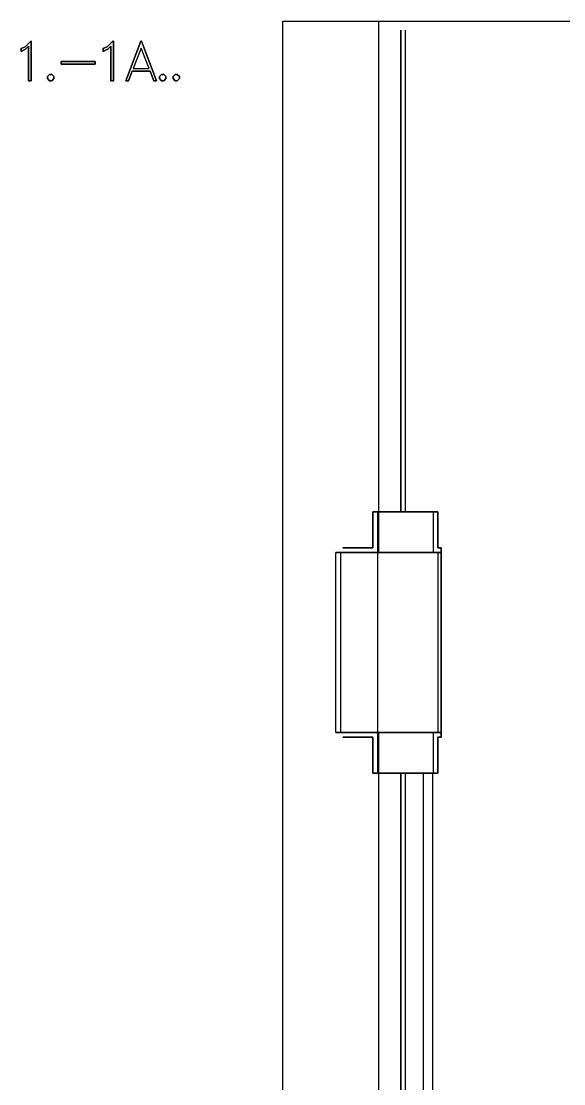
# Model space of a CAD drawing. Header units: inches. Extents: x 0 to 92454, y -34894 to 11.
# Drawn here: x 1.207 to 2.394, y 7.201 to 9.524 of the extents above; entities that cross this region are included whole.
import ezdxf

# ---------------------------------------------------------------- set-up
doc = ezdxf.new("R2010")
doc.units = ezdxf.units.IN
doc.header["$MEASUREMENT"] = 0

# ---------------------------------------------------------------- blocks, each defined once
blk = doc.blocks.new('2023_07_21_11_46_31_0481')
at = {"color": 7}
for p, q in [((45.2, 32.9, 152), (45.2, 241.9, 152)), ((45.2, 241.9, 152), (170, 241.9, 152)), ((50.533, 241.9, 142), (168.5, 241.9, 142)), ((50.533, 212.4, 142), (50.533, 241.9, 142)), ((51.739, 241.4, 151.7), (51.739, 214.65, 151.7)), ((51.739, 241.4, 151.7), (51.739, 214.65, 151.7)), ((51.746, 214.65, 151.7), (51.746, 241.4, 151.7)), ((51.746, 214.65, 151.7), (51.746, 241.4, 151.7)), ((52, 214.65, 145), (52, 241.4, 145)), ((31.187, 240.799, 151.97), (30.874, 240.488, 151.97)), ((30.874, 240.488, 152), (31.187, 240.799, 152)), ((31.218, 240.799, 151.97), (31.187, 240.799, 151.97)), ((31.187, 240.799, 152), (31.218, 240.799, 152)), ((31.218, 238.595, 151.97), (31.218, 240.799, 151.97)), ((31.218, 240.799, 152), (31.218, 238.595, 152)), ((35.747, 240.799, 151.97), (35.434, 240.488, 151.97)), ((35.434, 240.488, 152), (35.747, 240.799, 152)), ((35.778, 240.799, 151.97), (35.747, 240.799, 151.97)), ((35.747, 240.799, 152), (35.778, 240.799, 152)), ((35.778, 238.595, 151.97), (35.778, 240.799, 151.97)), ((35.778, 240.799, 152), (35.778, 238.595, 152)), ((37.304, 240.799, 151.97), (36.461, 238.595, 151.97)), ((36.461, 238.595, 152), (37.304, 240.799, 152)), ((37.336, 240.799, 151.97), (37.304, 240.799, 151.97)), ((37.304, 240.799, 152), (37.336, 240.799, 152)), ((38.178, 238.595, 151.97), (37.336, 240.799, 151.97)), ((37.336, 240.799, 152), (38.178, 238.595, 152)), ((30.874, 240.488, 151.97), (30.659, 240.38, 151.97)), ((30.659, 240.38, 152), (30.874, 240.488, 152)), ((30.659, 240.38, 151.97), (30.659, 240.225, 151.97)), ((30.659, 240.225, 152), (30.659, 240.38, 152)), ((30.659, 240.225, 151.97), (30.903, 240.345, 151.97)), ((30.903, 240.345, 152), (30.659, 240.225, 152)), ((30.903, 240.345, 151.97), (31.071, 240.514, 151.97)), ((31.071, 240.514, 152), (30.903, 240.345, 152)), ((31.071, 240.514, 151.97), (31.071, 238.595, 151.97)), ((31.071, 238.595, 152), (31.071, 240.514, 152)), ((35.434, 240.488, 151.97), (35.219, 240.38, 151.97)), ((35.219, 240.38, 152), (35.434, 240.488, 152)), ((35.219, 240.38, 151.97), (35.219, 240.225, 151.97)), ((35.219, 240.225, 152), (35.219, 240.38, 152)), ((35.219, 240.225, 151.97), (35.463, 240.345, 151.97)), ((35.463, 240.345, 152), (35.219, 240.225, 152)), ((35.463, 240.345, 151.97), (35.631, 240.514, 151.97)), ((35.631, 240.514, 152), (35.463, 240.345, 152)), ((35.631, 240.514, 151.97), (35.631, 238.595, 151.97)), ((35.631, 238.595, 152), (35.631, 240.514, 152)), ((37.32, 240.413, 151.97), (36.873, 239.267, 151.97)), ((37.32, 240.413, 152), (36.873, 239.267, 152)), ((37.766, 239.267, 151.97), (37.32, 240.413, 151.97)), ((37.766, 239.267, 152), (37.32, 240.413, 152)), ((34.769, 239.666, 151.97), (32.87, 239.666, 151.97)), ((32.87, 239.666, 151.97), (32.87, 239.518, 151.97)), ((32.87, 239.518, 152), (32.87, 239.666, 152)), ((32.87, 239.666, 152), (34.769, 239.666, 152)), ((34.769, 239.518, 151.97), (34.769, 239.666, 151.97)), ((34.769, 239.666, 152), (34.769, 239.518, 152)), ((32.237, 238.952, 151.97), (32.12, 238.833, 151.97)), ((32.12, 238.833, 152), (32.237, 238.952, 152)), ((32.358, 238.952, 151.97), (32.237, 238.952, 151.97)), ((32.237, 238.952, 152), (32.358, 238.952, 152)), ((32.476, 238.833, 151.97), (32.358, 238.952, 151.97)), ((32.358, 238.952, 152), (32.476, 238.833, 152)), ((32.87, 239.518, 151.97), (34.769, 239.518, 151.97)), ((34.769, 239.518, 152), (32.87, 239.518, 152)), ((36.615, 238.595, 151.97), (36.817, 239.119, 151.97)), ((36.817, 239.119, 152), (36.615, 238.595, 152)), ((36.817, 239.119, 151.97), (37.822, 239.119, 151.97)), ((37.822, 239.119, 152), (36.817, 239.119, 152)), ((36.873, 239.267, 151.97), (37.766, 239.267, 151.97)), ((36.873, 239.267, 152), (37.766, 239.267, 152)), ((37.822, 239.119, 151.97), (38.026, 238.595, 151.97)), ((38.026, 238.595, 152), (37.822, 239.119, 152)), ((38.459, 238.952, 151.97), (38.342, 238.833, 151.97)), ((38.342, 238.833, 152), (38.459, 238.952, 152)), ((38.58, 238.952, 151.97), (38.459, 238.952, 151.97)), ((38.459, 238.952, 152), (38.58, 238.952, 152)), ((38.698, 238.833, 151.97), (38.58, 238.952, 151.97)), ((38.58, 238.952, 152), (38.698, 238.833, 152)), ((39.209, 238.952, 151.97), (39.092, 238.833, 151.97)), ((39.092, 238.833, 152), (39.209, 238.952, 152)), ((39.33, 238.952, 151.97), (39.209, 238.952, 151.97)), ((39.209, 238.952, 152), (39.33, 238.952, 152)), ((39.448, 238.833, 151.97), (39.33, 238.952, 151.97)), ((39.33, 238.952, 152), (39.448, 238.833, 152)), ((31.071, 238.595, 151.97), (31.218, 238.595, 151.97)), ((31.218, 238.595, 152), (31.071, 238.595, 152)), ((32.12, 238.833, 151.97), (32.12, 238.713, 151.97)), ((32.12, 238.713, 152), (32.12, 238.833, 152)), ((32.12, 238.713, 151.97), (32.237, 238.595, 151.97)), ((32.237, 238.595, 152), (32.12, 238.713, 152)), ((32.237, 238.595, 151.97), (32.358, 238.595, 151.97)), ((32.358, 238.595, 152), (32.237, 238.595, 152)), ((32.358, 238.595, 151.97), (32.476, 238.713, 151.97)), ((32.476, 238.713, 152), (32.358, 238.595, 152)), ((32.476, 238.713, 151.97), (32.476, 238.833, 151.97)), ((32.476, 238.833, 152), (32.476, 238.713, 152)), ((35.631, 238.595, 151.97), (35.778, 238.595, 151.97)), ((35.778, 238.595, 152), (35.631, 238.595, 152)), ((36.461, 238.595, 151.97), (36.615, 238.595, 151.97)), ((36.615, 238.595, 152), (36.461, 238.595, 152)), ((38.026, 238.595, 151.97), (38.178, 238.595, 151.97)), ((38.178, 238.595, 152), (38.026, 238.595, 152)), ((38.342, 238.833, 151.97), (38.342, 238.713, 151.97)), ((38.342, 238.713, 152), (38.342, 238.833, 152)), ((38.342, 238.713, 151.97), (38.459, 238.595, 151.97)), ((38.459, 238.595, 152), (38.342, 238.713, 152)), ((38.459, 238.595, 151.97), (38.58, 238.595, 151.97)), ((38.58, 238.595, 152), (38.459, 238.595, 152)), ((38.58, 238.595, 151.97), (38.698, 238.713, 151.97)), ((38.698, 238.713, 152), (38.58, 238.595, 152)), ((38.698, 238.713, 151.97), (38.698, 238.833, 151.97)), ((38.698, 238.833, 152), (38.698, 238.713, 152)), ((39.092, 238.833, 151.97), (39.092, 238.713, 151.97)), ((39.092, 238.713, 152), (39.092, 238.833, 152)), ((39.092, 238.713, 151.97), (39.209, 238.595, 151.97)), ((39.209, 238.595, 152), (39.092, 238.713, 152)), ((39.209, 238.595, 151.97), (39.33, 238.595, 151.97)), ((39.33, 238.595, 152), (39.209, 238.595, 152)), ((39.33, 238.595, 151.97), (39.448, 238.713, 151.97)), ((39.448, 238.713, 152), (39.33, 238.595, 152)), ((39.448, 238.713, 151.97), (39.448, 238.833, 151.97)), ((39.448, 238.833, 152), (39.448, 238.713, 152)), ((50.2, 214.65, 145.443), (50.2, 212.65, 145.443)), ((50.2, 212.65, 151.257), (50.2, 214.65, 151.257)), ((50.45, 214.65, 147.688), (50.45, 212.4, 147.688)), ((50.45, 214.65, 149.312), (50.45, 212.4, 149.312)), ((51.746, 214.65, 151.7), (53.525, 214.65, 151.7)), ((53.8, 214.65, 142), (53, 214.65, 142)), ((53.55, 214.65, 147.688), (53.55, 212.4, 147.688)), ((53.55, 214.65, 149.312), (53.55, 212.4, 149.312)), ((53.8, 212.65, 142), (53.8, 214.65, 142)), ((48.4, 212.4, 146.5), (48.133, 212.4, 146.5)), ((48.133, 202.4, 146.5), (48.133, 212.4, 146.5)), ((48.4, 212.4, 146.5), (48.4, 202.4, 146.5)), ((53.8, 212.4, 152), (50.45, 212.4, 152)), ((50.45, 212.4, 152), (50.45, 202.4, 152)), ((50.533, 212.4, 142), (53.982, 212.4, 142)), ((53.982, 212.65, 142), (53.8, 212.65, 142)), ((53.8, 212.4, 152), (53.8, 202.4, 152)), ((53.982, 212.4, 142), (53.982, 212.65, 142)), ((48.133, 202.4, 146.5), (48.4, 202.4, 146.5)), ((50.45, 202.4, 147.688), (50.45, 200.15, 147.688)), ((50.45, 202.4, 149.312), (50.45, 200.15, 149.312)), ((50.45, 202.4, 152), (53.8, 202.4, 152)), ((53.982, 202.4, 142), (50.533, 202.4, 142)), ((50.533, 177.4, 142), (50.533, 202.4, 142)), ((53.55, 202.4, 147.688), (53.55, 200.15, 147.688)), ((53.55, 202.4, 149.312), (53.55, 200.15, 149.312)), ((53.982, 202.15, 142), (53.982, 202.4, 142)), ((50.2, 200.15, 151.257), (50.2, 202.15, 151.257)), ((50.2, 202.15, 145.443), (50.2, 200.15, 145.443)), ((53.8, 200.15, 142), (53.8, 202.15, 142)), ((53.8, 202.15, 142), (53.982, 202.15, 142)), ((51.739, 200.15, 151.7), (51.739, 179.65, 151.7)), ((51.739, 200.15, 151.7), (51.739, 179.65, 151.7)), ((51.746, 179.65, 151.7), (51.746, 200.15, 151.7)), ((53.525, 200.15, 151.7), (51.746, 200.15, 151.7)), ((51.746, 179.65, 151.7), (51.746, 200.15, 151.7)), ((52, 179.65, 145), (52, 200.15, 145)), ((53, 179.65, 142), (53, 200.15, 142)), ((53, 200.15, 142), (53.8, 200.15, 142)), ((53.525, 179.65, 151.7), (53.525, 200.15, 151.7))]:
    blk.add_line(p, q, dxfattribs=at)
at = {"color": 7, "extrusion": (0.882353, 0, 0.470588)}
for p, q in [((45.2, 241.9, 152), (50.533, 241.9, 142)), ((45.2, 32.9, 152), (45.2, 241.9, 152)), ((50.533, 212.4, 142), (50.533, 241.9, 142)), ((48.133, 202.4, 146.5), (48.133, 212.4, 146.5)), ((48.133, 212.4, 146.5), (50.533, 212.4, 142)), ((50.533, 202.4, 142), (48.133, 202.4, 146.5)), ((50.533, 177.4, 142), (50.533, 202.4, 142))]:
    blk.add_line(p, q, dxfattribs=at)
at = {"color": 7, "extrusion": (0, -1, 0)}
for p, q in [((45.2, 241.9, 152), (170, 241.9, 152)), ((45.2, 241.9, 152), (50.533, 241.9, 142)), ((50.533, 241.9, 142), (168.5, 241.9, 142)), ((31.187, 240.799, 152), (31.218, 240.799, 152)), ((31.187, 240.799, 151.97), (31.187, 240.799, 152)), ((31.218, 240.799, 151.97), (31.187, 240.799, 151.97)), ((31.218, 240.799, 151.97), (31.218, 240.799, 152)), ((35.747, 240.799, 152), (35.778, 240.799, 152)), ((35.747, 240.799, 151.97), (35.747, 240.799, 152)), ((35.778, 240.799, 151.97), (35.747, 240.799, 151.97)), ((35.778, 240.799, 151.97), (35.778, 240.799, 152)), ((37.304, 240.799, 152), (37.336, 240.799, 152)), ((37.304, 240.799, 151.97), (37.304, 240.799, 152)), ((37.336, 240.799, 151.97), (37.304, 240.799, 151.97)), ((37.336, 240.799, 151.97), (37.336, 240.799, 152)), ((32.87, 239.666, 152), (34.769, 239.666, 152)), ((32.87, 239.666, 151.97), (32.87, 239.666, 152)), ((34.769, 239.666, 151.97), (32.87, 239.666, 151.97)), ((34.769, 239.666, 151.97), (34.769, 239.666, 152)), ((32.237, 238.952, 152), (32.358, 238.952, 152)), ((32.237, 238.952, 151.97), (32.237, 238.952, 152)), ((32.358, 238.952, 151.97), (32.237, 238.952, 151.97)), ((32.358, 238.952, 151.97), (32.358, 238.952, 152)), ((36.873, 239.267, 152), (37.766, 239.267, 152)), ((36.873, 239.267, 151.97), (36.873, 239.267, 152)), ((36.873, 239.267, 151.97), (37.766, 239.267, 151.97)), ((37.766, 239.267, 151.97), (37.766, 239.267, 152)), ((38.459, 238.952, 152), (38.58, 238.952, 152)), ((38.459, 238.952, 151.97), (38.459, 238.952, 152)), ((38.58, 238.952, 151.97), (38.459, 238.952, 151.97)), ((38.58, 238.952, 151.97), (38.58, 238.952, 152)), ((39.209, 238.952, 152), (39.33, 238.952, 152)), ((39.209, 238.952, 151.97), (39.209, 238.952, 152)), ((39.33, 238.952, 151.97), (39.209, 238.952, 151.97)), ((39.33, 238.952, 151.97), (39.33, 238.952, 152)), ((50.2, 214.65, 145.443), (50.2, 214.65, 151.257)), ((50.45, 214.65, 149.312), (50.45, 214.65, 147.688)), ((51.746, 214.65, 151.7), (53.525, 214.65, 151.7)), ((52, 214.65, 143), (52, 214.65, 145)), ((53, 214.65, 142), (52, 214.65, 143)), ((53.8, 214.65, 142), (53, 214.65, 142)), ((53.525, 214.65, 151.7), (53.8, 214.65, 151.828)), ((53.55, 214.65, 147.688), (53.55, 214.65, 149.312)), ((53.8, 214.65, 151.828), (53.8, 214.65, 142)), ((50.2, 212.65, 151.257), (50.2, 212.65, 145.443)), ((53.982, 212.65, 142), (53.8, 212.65, 142)), ((53.8, 212.65, 151.828), (53.982, 212.65, 151.913)), ((53.8, 212.65, 142), (53.8, 212.65, 151.828)), ((53.982, 212.65, 151.913), (53.982, 212.65, 142)), ((48.133, 202.4, 146.5), (48.4, 202.4, 146.5)), ((50.533, 202.4, 142), (48.133, 202.4, 146.5)), ((48.4, 202.4, 149.95), (50.45, 202.4, 152)), ((48.4, 202.4, 146.5), (48.4, 202.4, 149.95)), ((50.45, 202.4, 152), (53.8, 202.4, 152)), ((50.45, 202.4, 147.688), (50.45, 202.4, 149.312)), ((53.982, 202.4, 142), (50.533, 202.4, 142)), ((53.55, 202.4, 149.312), (53.55, 202.4, 147.688)), ((53.8, 202.4, 152), (53.982, 202.4, 151.818)), ((53.982, 202.4, 142), (53.982, 202.4, 151.818))]:
    blk.add_line(p, q, dxfattribs=at)
at = {"color": 7, "extrusion": (0, 1, 0)}
for p, q in [((52, 241.4, 145), (52, 241.4, 143)), ((34.769, 239.518, 152), (32.87, 239.518, 152)), ((32.87, 239.518, 151.97), (34.769, 239.518, 151.97)), ((32.87, 239.518, 151.97), (32.87, 239.518, 152)), ((34.769, 239.518, 151.97), (34.769, 239.518, 152)), ((37.822, 239.119, 152), (36.817, 239.119, 152)), ((36.817, 239.119, 151.97), (37.822, 239.119, 151.97)), ((36.817, 239.119, 151.97), (36.817, 239.119, 152)), ((37.822, 239.119, 151.97), (37.822, 239.119, 152)), ((31.218, 238.595, 152), (31.071, 238.595, 152)), ((31.071, 238.595, 151.97), (31.218, 238.595, 151.97)), ((31.071, 238.595, 151.97), (31.071, 238.595, 152)), ((31.218, 238.595, 151.97), (31.218, 238.595, 152)), ((32.358, 238.595, 152), (32.237, 238.595, 152)), ((32.237, 238.595, 151.97), (32.358, 238.595, 151.97)), ((32.237, 238.595, 151.97), (32.237, 238.595, 152)), ((32.358, 238.595, 151.97), (32.358, 238.595, 152)), ((35.778, 238.595, 152), (35.631, 238.595, 152)), ((35.631, 238.595, 151.97), (35.778, 238.595, 151.97)), ((35.631, 238.595, 151.97), (35.631, 238.595, 152)), ((35.778, 238.595, 151.97), (35.778, 238.595, 152)), ((36.615, 238.595, 152), (36.461, 238.595, 152)), ((36.461, 238.595, 151.97), (36.615, 238.595, 151.97)), ((36.461, 238.595, 151.97), (36.461, 238.595, 152)), ((36.615, 238.595, 151.97), (36.615, 238.595, 152)), ((38.178, 238.595, 152), (38.026, 238.595, 152)), ((38.026, 238.595, 151.97), (38.178, 238.595, 151.97)), ((38.026, 238.595, 151.97), (38.026, 238.595, 152)), ((38.178, 238.595, 151.97), (38.178, 238.595, 152)), ((38.58, 238.595, 152), (38.459, 238.595, 152)), ((38.459, 238.595, 151.97), (38.58, 238.595, 151.97)), ((38.459, 238.595, 151.97), (38.459, 238.595, 152)), ((38.58, 238.595, 151.97), (38.58, 238.595, 152)), ((39.33, 238.595, 152), (39.209, 238.595, 152)), ((39.209, 238.595, 151.97), (39.33, 238.595, 151.97)), ((39.209, 238.595, 151.97), (39.209, 238.595, 152)), ((39.33, 238.595, 151.97), (39.33, 238.595, 152)), ((48.133, 212.4, 146.5), (50.533, 212.4, 142)), ((48.4, 212.4, 146.5), (48.133, 212.4, 146.5)), ((48.4, 212.4, 149.95), (48.4, 212.4, 146.5)), ((50.45, 212.4, 152), (48.4, 212.4, 149.95)), ((53.8, 212.4, 152), (50.45, 212.4, 152)), ((50.45, 212.4, 149.312), (50.45, 212.4, 147.688)), ((50.533, 212.4, 142), (53.982, 212.4, 142)), ((53.55, 212.4, 147.688), (53.55, 212.4, 149.312)), ((53.982, 212.4, 151.818), (53.8, 212.4, 152)), ((53.982, 212.4, 151.818), (53.982, 212.4, 142)), ((50.2, 202.15, 145.443), (50.2, 202.15, 151.257)), ((53.8, 202.15, 142), (53.982, 202.15, 142)), ((53.8, 202.15, 151.828), (53.8, 202.15, 142)), ((53.982, 202.15, 151.913), (53.8, 202.15, 151.828)), ((53.982, 202.15, 142), (53.982, 202.15, 151.913)), ((50.2, 200.15, 151.257), (50.2, 200.15, 145.443)), ((50.45, 200.15, 147.688), (50.45, 200.15, 149.312)), ((53.525, 200.15, 151.7), (51.746, 200.15, 151.7)), ((52, 200.15, 143), (53, 200.15, 142)), ((52, 200.15, 145), (52, 200.15, 143)), ((53, 200.15, 142), (53.8, 200.15, 142)), ((53.8, 200.15, 151.828), (53.525, 200.15, 151.7)), ((53.55, 200.15, 149.312), (53.55, 200.15, 147.688)), ((53.8, 200.15, 142), (53.8, 200.15, 151.828))]:
    blk.add_line(p, q, dxfattribs=at)
at = {"color": 7, "extrusion": (-0.707107, 0, -0.707107)}
for p, q in [((52, 214.65, 143), (52, 241.4, 143)), ((53, 214.65, 142), (52, 214.65, 143)), ((52, 179.65, 143), (52, 200.15, 143)), ((52, 200.15, 143), (53, 200.15, 142)), ((53, 179.65, 142), (53, 200.15, 142))]:
    blk.add_line(p, q, dxfattribs=at)
at = {"color": 7, "extrusion": (-1, 0, 0)}
for p, q in [((52, 214.65, 145), (52, 241.4, 145)), ((52, 241.4, 145), (52, 241.4, 143)), ((52, 214.65, 143), (52, 241.4, 143)), ((31.218, 240.799, 152), (31.218, 238.595, 152)), ((31.218, 240.799, 151.97), (31.218, 240.799, 152)), ((31.218, 238.595, 151.97), (31.218, 240.799, 151.97)), ((35.778, 240.799, 152), (35.778, 238.595, 152)), ((35.778, 240.799, 151.97), (35.778, 240.799, 152)), ((35.778, 238.595, 151.97), (35.778, 240.799, 151.97)), ((34.769, 239.666, 152), (34.769, 239.518, 152)), ((34.769, 239.666, 151.97), (34.769, 239.666, 152)), ((34.769, 239.518, 151.97), (34.769, 239.666, 151.97)), ((34.769, 239.518, 151.97), (34.769, 239.518, 152)), ((31.218, 238.595, 151.97), (31.218, 238.595, 152)), ((32.476, 238.833, 152), (32.476, 238.713, 152)), ((32.476, 238.833, 151.97), (32.476, 238.833, 152)), ((32.476, 238.713, 151.97), (32.476, 238.833, 151.97)), ((32.476, 238.713, 151.97), (32.476, 238.713, 152)), ((35.778, 238.595, 151.97), (35.778, 238.595, 152)), ((38.698, 238.833, 152), (38.698, 238.713, 152)), ((38.698, 238.833, 151.97), (38.698, 238.833, 152)), ((38.698, 238.713, 151.97), (38.698, 238.833, 151.97)), ((38.698, 238.713, 151.97), (38.698, 238.713, 152)), ((39.448, 238.833, 152), (39.448, 238.713, 152)), ((39.448, 238.833, 151.97), (39.448, 238.833, 152)), ((39.448, 238.713, 151.97), (39.448, 238.833, 151.97)), ((39.448, 238.713, 151.97), (39.448, 238.713, 152)), ((50.45, 214.65, 149.312), (50.45, 214.65, 147.688)), ((50.45, 214.65, 147.688), (50.45, 212.4, 147.688)), ((50.45, 214.65, 149.312), (50.45, 212.4, 149.312)), ((52, 214.65, 143), (52, 214.65, 145)), ((53.8, 214.65, 151.828), (53.8, 212.65, 151.828)), ((53.8, 214.65, 151.828), (53.8, 214.65, 142)), ((53.8, 212.65, 142), (53.8, 214.65, 142)), ((48.4, 212.4, 149.95), (48.4, 202.4, 149.95)), ((48.4, 212.4, 149.95), (48.4, 212.4, 146.5)), ((48.4, 212.4, 146.5), (48.4, 202.4, 146.5)), ((50.45, 212.4, 149.312), (50.45, 212.4, 147.688)), ((53.8, 212.65, 142), (53.8, 212.65, 151.828)), ((53.982, 212.65, 151.913), (53.982, 202.15, 151.913)), ((53.982, 212.65, 151.913), (53.982, 212.65, 142)), ((53.982, 212.4, 142), (53.982, 212.65, 142)), ((53.982, 212.4, 151.818), (53.982, 212.4, 142)), ((53.982, 202.4, 151.818), (53.982, 212.4, 151.818)), ((48.4, 202.4, 146.5), (48.4, 202.4, 149.95)), ((50.45, 202.4, 149.312), (50.45, 200.15, 149.312)), ((50.45, 202.4, 147.688), (50.45, 202.4, 149.312)), ((50.45, 202.4, 147.688), (50.45, 200.15, 147.688)), ((53.982, 202.4, 142), (53.982, 202.4, 151.818)), ((53.982, 202.15, 142), (53.982, 202.4, 142)), ((53.8, 202.15, 151.828), (53.8, 202.15, 142)), ((53.8, 200.15, 142), (53.8, 202.15, 142)), ((53.8, 202.15, 151.828), (53.8, 200.15, 151.828)), ((53.982, 202.15, 142), (53.982, 202.15, 151.913)), ((50.45, 200.15, 147.688), (50.45, 200.15, 149.312)), ((52, 179.65, 145), (52, 200.15, 145)), ((52, 200.15, 145), (52, 200.15, 143)), ((52, 179.65, 143), (52, 200.15, 143)), ((53.8, 200.15, 142), (53.8, 200.15, 151.828))]:
    blk.add_line(p, q, dxfattribs=at)
at = {"color": 7, "extrusion": (0.705291, -0.708918, 0)}
for p, q in [((30.874, 240.488, 152), (31.187, 240.799, 152)), ((31.187, 240.799, 151.97), (30.874, 240.488, 151.97)), ((31.187, 240.799, 151.97), (31.187, 240.799, 152)), ((35.434, 240.488, 152), (35.747, 240.799, 152)), ((35.747, 240.799, 151.97), (35.434, 240.488, 151.97)), ((35.747, 240.799, 151.97), (35.747, 240.799, 152)), ((30.874, 240.488, 151.97), (30.874, 240.488, 152)), ((35.434, 240.488, 151.97), (35.434, 240.488, 152))]:
    blk.add_line(p, q, dxfattribs=at)
at = {"color": 7, "extrusion": (0.934111, -0.356981, 0)}
for p, q in [((36.461, 238.595, 152), (37.304, 240.799, 152)), ((37.304, 240.799, 151.97), (36.461, 238.595, 151.97)), ((37.304, 240.799, 151.97), (37.304, 240.799, 152)), ((36.461, 238.595, 151.97), (36.461, 238.595, 152))]:
    blk.add_line(p, q, dxfattribs=at)
at = {"color": 7, "extrusion": (-0.934111, -0.356981, 0)}
for p, q in [((37.336, 240.799, 152), (38.178, 238.595, 152)), ((37.336, 240.799, 151.97), (37.336, 240.799, 152)), ((38.178, 238.595, 151.97), (37.336, 240.799, 151.97)), ((38.178, 238.595, 151.97), (38.178, 238.595, 152))]:
    blk.add_line(p, q, dxfattribs=at)
at = {"color": 7, "extrusion": (0.451424, -0.892309, 0)}
for p, q in [((30.659, 240.38, 152), (30.874, 240.488, 152)), ((30.874, 240.488, 151.97), (30.659, 240.38, 151.97)), ((30.659, 240.38, 151.97), (30.659, 240.38, 152)), ((30.874, 240.488, 151.97), (30.874, 240.488, 152)), ((35.219, 240.38, 152), (35.434, 240.488, 152)), ((35.434, 240.488, 151.97), (35.219, 240.38, 151.97)), ((35.219, 240.38, 151.97), (35.219, 240.38, 152)), ((35.434, 240.488, 151.97), (35.434, 240.488, 152))]:
    blk.add_line(p, q, dxfattribs=at)
at = {"color": 7, "extrusion": (1, 0, 0)}
for p, q in [((30.659, 240.225, 152), (30.659, 240.38, 152)), ((30.659, 240.38, 151.97), (30.659, 240.225, 151.97)), ((30.659, 240.38, 151.97), (30.659, 240.38, 152)), ((30.659, 240.225, 151.97), (30.659, 240.225, 152)), ((31.071, 238.595, 152), (31.071, 240.514, 152)), ((31.071, 240.514, 151.97), (31.071, 238.595, 151.97)), ((31.071, 240.514, 151.97), (31.071, 240.514, 152)), ((35.219, 240.225, 152), (35.219, 240.38, 152)), ((35.219, 240.38, 151.97), (35.219, 240.225, 151.97)), ((35.219, 240.38, 151.97), (35.219, 240.38, 152)), ((35.219, 240.225, 151.97), (35.219, 240.225, 152)), ((35.631, 238.595, 152), (35.631, 240.514, 152)), ((35.631, 240.514, 151.97), (35.631, 238.595, 151.97)), ((35.631, 240.514, 151.97), (35.631, 240.514, 152)), ((32.87, 239.518, 152), (32.87, 239.666, 152)), ((32.87, 239.666, 151.97), (32.87, 239.518, 151.97)), ((32.87, 239.666, 151.97), (32.87, 239.666, 152)), ((32.87, 239.518, 151.97), (32.87, 239.518, 152)), ((31.071, 238.595, 151.97), (31.071, 238.595, 152)), ((32.12, 238.713, 152), (32.12, 238.833, 152)), ((32.12, 238.833, 151.97), (32.12, 238.713, 151.97)), ((32.12, 238.833, 151.97), (32.12, 238.833, 152)), ((32.12, 238.713, 151.97), (32.12, 238.713, 152)), ((35.631, 238.595, 151.97), (35.631, 238.595, 152)), ((38.342, 238.713, 152), (38.342, 238.833, 152)), ((38.342, 238.833, 151.97), (38.342, 238.713, 151.97)), ((38.342, 238.833, 151.97), (38.342, 238.833, 152)), ((38.342, 238.713, 151.97), (38.342, 238.713, 152)), ((39.092, 238.713, 152), (39.092, 238.833, 152)), ((39.092, 238.833, 151.97), (39.092, 238.713, 151.97)), ((39.092, 238.833, 151.97), (39.092, 238.833, 152)), ((39.092, 238.713, 151.97), (39.092, 238.713, 152)), ((50.2, 214.65, 145.443), (50.2, 212.65, 145.443)), ((50.2, 214.65, 145.443), (50.2, 214.65, 151.257)), ((50.2, 212.65, 151.257), (50.2, 214.65, 151.257)), ((50.2, 212.65, 151.257), (50.2, 212.65, 145.443)), ((50.2, 202.15, 145.443), (50.2, 202.15, 151.257)), ((50.2, 200.15, 151.257), (50.2, 202.15, 151.257)), ((50.2, 202.15, 145.443), (50.2, 200.15, 145.443)), ((50.2, 200.15, 151.257), (50.2, 200.15, 145.443))]:
    blk.add_line(p, q, dxfattribs=at)
at = {"color": 7, "extrusion": (-0.442506, 0.896766, 0)}
for p, q in [((30.903, 240.345, 152), (30.659, 240.225, 152)), ((30.659, 240.225, 151.97), (30.903, 240.345, 151.97)), ((30.659, 240.225, 151.97), (30.659, 240.225, 152)), ((30.903, 240.345, 151.97), (30.903, 240.345, 152)), ((35.463, 240.345, 152), (35.219, 240.225, 152)), ((35.219, 240.225, 151.97), (35.463, 240.345, 151.97)), ((35.219, 240.225, 151.97), (35.219, 240.225, 152)), ((35.463, 240.345, 151.97), (35.463, 240.345, 152))]:
    blk.add_line(p, q, dxfattribs=at)
at = {"color": 7, "extrusion": (-0.709939, 0.704263, 0)}
for p, q in [((31.071, 240.514, 152), (30.903, 240.345, 152)), ((30.903, 240.345, 151.97), (31.071, 240.514, 151.97)), ((30.903, 240.345, 151.97), (30.903, 240.345, 152)), ((31.071, 240.514, 151.97), (31.071, 240.514, 152)), ((35.631, 240.514, 152), (35.463, 240.345, 152)), ((35.463, 240.345, 151.97), (35.631, 240.514, 151.97)), ((35.463, 240.345, 151.97), (35.463, 240.345, 152)), ((35.631, 240.514, 151.97), (35.631, 240.514, 152))]:
    blk.add_line(p, q, dxfattribs=at)
at = {"color": 7, "extrusion": (-0.931873, 0.362784, 0)}
for p, q in [((37.32, 240.413, 152), (36.873, 239.267, 152)), ((37.32, 240.413, 151.97), (36.873, 239.267, 151.97)), ((37.32, 240.413, 151.97), (37.32, 240.413, 152)), ((36.873, 239.267, 151.97), (36.873, 239.267, 152))]:
    blk.add_line(p, q, dxfattribs=at)
at = {"color": 7, "extrusion": (0.931873, 0.362784, 0)}
for p, q in [((37.766, 239.267, 152), (37.32, 240.413, 152)), ((37.766, 239.267, 151.97), (37.32, 240.413, 151.97)), ((37.32, 240.413, 151.97), (37.32, 240.413, 152)), ((37.766, 239.267, 151.97), (37.766, 239.267, 152))]:
    blk.add_line(p, q, dxfattribs=at)
at = {"color": 7, "extrusion": (0.708336, -0.705876, 0)}
for p, q in [((32.12, 238.833, 152), (32.237, 238.952, 152)), ((32.237, 238.952, 151.97), (32.12, 238.833, 151.97)), ((32.237, 238.952, 151.97), (32.237, 238.952, 152)), ((38.342, 238.833, 152), (38.459, 238.952, 152)), ((38.459, 238.952, 151.97), (38.342, 238.833, 151.97)), ((38.459, 238.952, 151.97), (38.459, 238.952, 152)), ((39.092, 238.833, 152), (39.209, 238.952, 152)), ((39.209, 238.952, 151.97), (39.092, 238.833, 151.97)), ((39.209, 238.952, 151.97), (39.209, 238.952, 152)), ((32.12, 238.833, 151.97), (32.12, 238.833, 152)), ((38.342, 238.833, 151.97), (38.342, 238.833, 152)), ((39.092, 238.833, 151.97), (39.092, 238.833, 152))]:
    blk.add_line(p, q, dxfattribs=at)
at = {"color": 7, "extrusion": (-0.708336, -0.705876, 0)}
for p, q in [((32.358, 238.952, 152), (32.476, 238.833, 152)), ((32.358, 238.952, 151.97), (32.358, 238.952, 152)), ((32.476, 238.833, 151.97), (32.358, 238.952, 151.97)), ((38.58, 238.952, 152), (38.698, 238.833, 152)), ((38.58, 238.952, 151.97), (38.58, 238.952, 152)), ((38.698, 238.833, 151.97), (38.58, 238.952, 151.97)), ((39.33, 238.952, 152), (39.448, 238.833, 152)), ((39.33, 238.952, 151.97), (39.33, 238.952, 152)), ((39.448, 238.833, 151.97), (39.33, 238.952, 151.97)), ((32.476, 238.833, 151.97), (32.476, 238.833, 152)), ((38.698, 238.833, 151.97), (38.698, 238.833, 152)), ((39.448, 238.833, 151.97), (39.448, 238.833, 152))]:
    blk.add_line(p, q, dxfattribs=at)
at = {"color": 7, "extrusion": (-0.933054, 0.359735, 0)}
for p, q in [((36.817, 239.119, 152), (36.615, 238.595, 152)), ((36.615, 238.595, 151.97), (36.817, 239.119, 151.97)), ((36.817, 239.119, 151.97), (36.817, 239.119, 152)), ((36.615, 238.595, 151.97), (36.615, 238.595, 152))]:
    blk.add_line(p, q, dxfattribs=at)
at = {"color": 7, "extrusion": (0.932196, 0.361954, 0)}
for p, q in [((38.026, 238.595, 152), (37.822, 239.119, 152)), ((37.822, 239.119, 151.97), (38.026, 238.595, 151.97)), ((37.822, 239.119, 151.97), (37.822, 239.119, 152)), ((38.026, 238.595, 151.97), (38.026, 238.595, 152))]:
    blk.add_line(p, q, dxfattribs=at)
at = {"color": 7, "extrusion": (0.708336, 0.705876, 0)}
for p, q in [((32.237, 238.595, 152), (32.12, 238.713, 152)), ((32.12, 238.713, 151.97), (32.237, 238.595, 151.97)), ((32.12, 238.713, 151.97), (32.12, 238.713, 152)), ((32.237, 238.595, 151.97), (32.237, 238.595, 152)), ((38.459, 238.595, 152), (38.342, 238.713, 152)), ((38.342, 238.713, 151.97), (38.459, 238.595, 151.97)), ((38.342, 238.713, 151.97), (38.342, 238.713, 152)), ((38.459, 238.595, 151.97), (38.459, 238.595, 152)), ((39.209, 238.595, 152), (39.092, 238.713, 152)), ((39.092, 238.713, 151.97), (39.209, 238.595, 151.97)), ((39.092, 238.713, 151.97), (39.092, 238.713, 152)), ((39.209, 238.595, 151.97), (39.209, 238.595, 152))]:
    blk.add_line(p, q, dxfattribs=at)
at = {"color": 7, "extrusion": (-0.708336, 0.705876, 0)}
for p, q in [((32.476, 238.713, 152), (32.358, 238.595, 152)), ((32.358, 238.595, 151.97), (32.476, 238.713, 151.97)), ((32.358, 238.595, 151.97), (32.358, 238.595, 152)), ((32.476, 238.713, 151.97), (32.476, 238.713, 152)), ((38.698, 238.713, 152), (38.58, 238.595, 152)), ((38.58, 238.595, 151.97), (38.698, 238.713, 151.97)), ((38.58, 238.595, 151.97), (38.58, 238.595, 152)), ((38.698, 238.713, 151.97), (38.698, 238.713, 152)), ((39.448, 238.713, 152), (39.33, 238.595, 152)), ((39.33, 238.595, 151.97), (39.448, 238.713, 151.97)), ((39.33, 238.595, 151.97), (39.33, 238.595, 152)), ((39.448, 238.713, 151.97), (39.448, 238.713, 152))]:
    blk.add_line(p, q, dxfattribs=at)
at = {"color": 7, "extrusion": (-0.422618, 0, 0.906308)}
for p, q in [((53.525, 214.65, 151.7), (53.8, 214.65, 151.828)), ((53.8, 214.65, 151.828), (53.8, 212.65, 151.828)), ((53.8, 212.65, 151.828), (53.982, 212.65, 151.913)), ((53.982, 212.65, 151.913), (53.982, 202.15, 151.913)), ((53.982, 202.15, 151.913), (53.8, 202.15, 151.828)), ((53.8, 202.15, 151.828), (53.8, 200.15, 151.828)), ((53.8, 200.15, 151.828), (53.525, 200.15, 151.7)), ((53.525, 179.65, 151.7), (53.525, 200.15, 151.7))]:
    blk.add_line(p, q, dxfattribs=at)
at = {"color": 7, "extrusion": (1, 4.78098e-30, -1.04538e-44)}
for p, q in [((53.55, 214.65, 147.688), (53.55, 214.65, 149.312)), ((53.55, 214.65, 149.312), (53.55, 212.4, 149.312)), ((53.55, 214.65, 147.688), (53.55, 212.4, 147.688)), ((53.55, 212.4, 147.688), (53.55, 212.4, 149.312)), ((53.55, 202.4, 147.688), (53.55, 200.15, 147.688)), ((53.55, 202.4, 149.312), (53.55, 202.4, 147.688)), ((53.55, 202.4, 149.312), (53.55, 200.15, 149.312)), ((53.55, 200.15, 149.312), (53.55, 200.15, 147.688))]:
    blk.add_line(p, q, dxfattribs=at)
at = {"color": 7, "extrusion": (-0.707107, 0, 0.707107)}
for p, q in [((50.45, 212.4, 152), (48.4, 212.4, 149.95)), ((48.4, 212.4, 149.95), (48.4, 202.4, 149.95)), ((50.45, 212.4, 152), (50.45, 202.4, 152)), ((48.4, 202.4, 149.95), (50.45, 202.4, 152))]:
    blk.add_line(p, q, dxfattribs=at)
at = {"color": 7, "extrusion": (0.707107, 0, 0.707107)}
for p, q in [((53.982, 212.4, 151.818), (53.8, 212.4, 152)), ((53.8, 212.4, 152), (53.8, 202.4, 152)), ((53.982, 202.4, 151.818), (53.982, 212.4, 151.818)), ((53.8, 202.4, 152), (53.982, 202.4, 151.818))]:
    blk.add_line(p, q, dxfattribs=at)
at = {"color": 7, "extrusion": (0, 1, 0)}
for centre, radius, start, end in [((-51.87, 148.35, 241.4), 3.352, 87.77098, 87.88919), ((-51.87, 148.35, 214.65), 3.352, 267.77098, 299.87001), ((-51.87, 148.35, 214.65), 3.352, 60.12999, 87.77098), ((-51.87, 148.35, 214.65), 3.352, 87.77098, 87.88919), ((-51.87, 148.35, 212.65), 3.352, 299.87001, 60.12999), ((-52, 148.5, 212.4), 1.75, 207.66045, 332.33955), ((-52, 148.5, 212.4), 1.75, 27.66045, 152.33955), ((-52, 148.5, 202.4), 1.75, 207.66045, 332.33955), ((-52, 148.5, 202.4), 1.75, 27.66045, 152.33955), ((-51.87, 148.35, 202.15), 3.352, 299.87001, 60.12999), ((-51.87, 148.35, 200.15), 3.352, 267.77098, 299.87001), ((-51.87, 148.35, 200.15), 3.352, 60.12999, 87.77098), ((-52, 148.5, 200.15), 1.75, 27.66045, 152.33955), ((-52, 148.5, 200.15), 1.75, 207.66045, 332.33955), ((-52, 148.5, 200.15), 1.75, 207.66045, 332.33955), ((-52, 148.5, 200.15), 1.75, 27.66045, 152.33955), ((-51.87, 148.35, 200.15), 3.352, 87.77098, 87.88919)]:
    blk.add_arc(centre, radius, start, end, dxfattribs=at)
at = {"color": 7, "extrusion": (0, -1, 0)}
for centre, radius, start, end in [((51.87, 148.35, -241.4), 3.352, 92.11081, 92.22902), ((51.87, 148.35, -214.65), 3.352, 92.22902, 119.87001), ((51.87, 148.35, -214.65), 3.352, 240.12999, 272.22902), ((52, 148.5, -214.65), 1.75, 207.66045, 332.33955), ((52, 148.5, -214.65), 1.75, 27.66045, 152.33955), ((52, 148.5, -214.65), 1.75, 207.66045, 332.33955), ((52, 148.5, -214.65), 1.75, 27.66045, 152.33955), ((51.87, 148.35, -214.65), 3.352, 92.11081, 92.22902), ((51.87, 148.35, -212.65), 3.352, 119.87001, 240.12999), ((52, 148.5, -212.4), 1.75, 207.66045, 332.33955), ((52, 148.5, -212.4), 1.75, 27.66045, 152.33955), ((52, 148.5, -202.4), 1.75, 27.66045, 152.33955), ((52, 148.5, -202.4), 1.75, 207.66045, 332.33955), ((51.87, 148.35, -202.15), 3.352, 119.87001, 240.12999), ((51.87, 148.35, -200.15), 3.352, 92.22902, 119.87001), ((51.87, 148.35, -200.15), 3.352, 240.12999, 272.22902), ((51.87, 148.35, -200.15), 3.352, 92.11081, 92.22902)]:
    blk.add_arc(centre, radius, start, end, dxfattribs=at)

msp = doc.modelspace()

# ---------------------------------------------------------------- block references
at = {"xscale": 0.03937007874015748, "yscale": 0.03937007874015748, "zscale": 0.03937007874015748}
msp.add_blockref('2023_07_21_11_46_31_0481', (0, 0), dxfattribs=at)
msp.add_blockref('2023_07_21_11_46_31_0481', (0, 0), dxfattribs=at)

doc.saveas('drawing.dxf')
